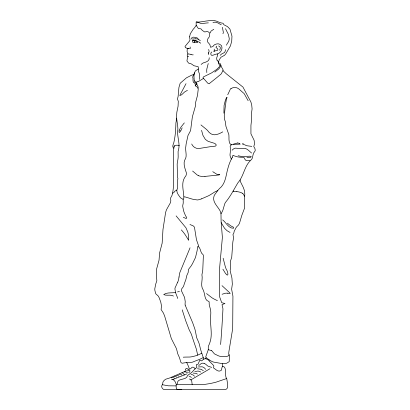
<?xml version="1.0" encoding="UTF-8"?>
<svg xmlns="http://www.w3.org/2000/svg" width="410" height="410" viewBox="0 0 410 410"><rect width="100%" height="100%" fill="white"/><g stroke="black" fill="none" stroke-linecap="round" stroke-linejoin="round"><path stroke-width="0.61" d="M204.856 358.832L205.989 358.202A1.799 1.799 0 0 0 206.143 357.935L205.728 356.849L208.183 349.986A3.987 3.987 0 0 0 208.275 349.387L208.28 346.865A3.716 3.716 0 0 1 208.444 346.096L209.377 343.975A13.386 13.386 0 0 0 209.782 342.862C212.754 334.821 210.181 326.708 210.617 318.447A62.925 62.925 0 0 1 210.663 316.238L210.771 313.922A38.381 38.381 0 0 0 210.796 312.184C210.863 308.525 208.695 305.655 209.182 301.975A1.64 1.64 0 0 0 208.88 301.519C204.728 300.356 205.154 295.877 204.098 292.473A53.587 53.587 0 0 0 203.278 290.06C199.977 285.401 203.011 280.066 201.935 274.946A4.761 4.761 0 0 1 201.997 274.321L202.325 272.778A29.412 29.412 0 0 0 202.771 270.052L203.38 255.573A3.603 3.603 0 0 0 203.042 254.615C199.993 252.97 200.823 247.004 197.927 246.543A3.183 3.183 0 0 0 197.574 246.707L197.41 247.189A7.354 7.354 0 0 1 197.435 247.809L197.236 249.859A25.615 25.615 0 0 1 196.867 251.76L195.498 257.49L192.946 262.728A35.537 35.537 0 0 1 192.105 264.327L191.086 266.003A9.322 9.322 0 0 1 190.573 266.669L188.487 269.437L188.205 271.922A3.685 3.685 0 0 1 188.082 272.758L187.093 274.859A4.71 4.71 0 0 0 186.832 275.499L185.863 279.589L184.387 283.592A10.793 10.793 0 0 0 184.146 284.438L183.485 286.477L181.666 288.912L181.328 290.562L184.592 297.47L185.233 301.591A32.692 32.692 0 0 1 185.182 302.385L185.074 304.097A5.407 5.407 0 0 0 185.171 305.127M176.592 118.152L177.248 122.81A16.077 16.077 0 0 1 177.458 123.948L177.725 126.454A77.9 77.9 0 0 1 177.889 128.986C176.572 136.089 180.379 143.023 178.504 149.927A14.253 14.253 0 0 1 178.329 150.608L178.196 151.075A5.284 5.284 0 0 0 178.089 151.546L178.16 156.133A7.785 7.785 0 0 1 178.165 156.722L178.13 157.45A41.113 41.113 0 0 1 177.996 158.89L177.166 163.954L177.474 177.381A2.424 2.424 0 0 0 177.602 177.807L177.884 178.432A0.974 0.974 0 0 1 177.904 178.975L177.761 179.324A2.111 2.111 0 0 0 177.612 179.708L177.448 182.511A47.437 47.437 0 0 0 177.479 183.823A35.465 35.465 0 0 0 177.576 185.371L177.679 187.057A6.534 6.534 0 0 1 177.622 187.852L177.515 188.415A2.111 2.111 0 0 1 177.402 188.738L177.069 189.425A4.725 4.725 0 0 0 176.894 189.968L176.823 190.353A1.23 1.23 0 0 0 176.828 190.655C176.956 193.623 179.129 195.79 180.595 197.927A13.556 13.556 0 0 1 181.225 198.209L181.758 198.496A2.301 2.301 0 0 1 181.994 198.665L182.993 199.414L183.639 198.624A5.263 5.263 0 0 0 183.834 198.066C183.926 190.727 180.308 182.399 185.848 175.859A4.92 4.92 0 0 0 186.171 175.024A5.34 5.34 0 0 0 186.35 174.03L186.365 173.317A4.623 4.623 0 0 0 186.171 172.215C184.977 168.5 183.132 163.851 184.715 160.12C187.816 156.195 184.741 150.342 185.93 145.755A19.772 19.772 0 0 1 186.284 143.264L187.99 135.505L190.137 131.431A8.267 8.267 0 0 0 190.353 130.954A8.656 8.656 0 0 0 190.645 130.154L192.167 118.362A27.342 27.342 0 0 1 192.592 116.05L195.344 106.41A32.61 32.61 0 0 0 195.611 105.196L195.698 104.673A2.691 2.691 0 0 0 195.719 104.283L195.631 102.941A4.618 4.618 0 0 1 195.683 102.177L197.389 95.766A93.629 93.629 0 0 0 197.758 93.326C197.927 90.415 199.224 86.782 196.769 84.455M189.594 36.772L190.317 33.717L192.71 30.012A8.646 8.646 0 0 1 194.35 27.993L196.159 25.502L196.154 22.053C201.136 22.412 206.189 20.515 211.186 20.649C215.742 19.48 218.889 23.114 223.05 23.267L223.911 24.759L227.509 26.609L229.938 29.115L231.973 36.131L231.717 41.19L230.435 45.874L226.028 53.449L224.613 55.247L220.975 57.256L219.227 59.773L218.356 62.756L218.622 63.832L219.611 64.718A0.876 0.876 0 0 1 219.78 65.036L219.365 66.758L217.597 68.583A49.543 49.543 0 0 1 216.183 69.761L211.637 72.872L203.483 76.895L202.96 77.823L204.267 79.227A11.7 11.7 0 0 1 204.892 79.909L207.701 83.122A6.908 6.908 0 0 0 208.505 83.579L209.187 83.783L209.612 83.425A3.495 3.495 0 0 1 209.874 83.138L215.424 78.71A92.891 92.891 0 0 0 217.105 77.357L220.754 74.328A5.335 5.335 0 0 0 221.436 73.539L223.183 70.054L222.22 68.209A6.99 6.99 0 0 1 221.313 66.558L220.196 63.555L218.356 62.756M220.606 344.528C221.6 332.674 222.363 320.805 222.948 308.981A13.32 13.32 0 0 0 222.697 307.618L222.015 304.656L224.972 303.497L221.723 302.708L219.76 297.24L219.555 295.707L219.493 269.349L222.389 237.359L221.113 221.528L220.98 213.769L221.482 212.995A19.7 19.7 0 0 0 222.117 211.862L222.42 211.252A13.438 13.438 0 0 0 223.153 209.29L224.721 203.878A15.729 15.729 0 0 1 225.433 202.432C230.435 196.457 233.859 189.528 237.856 182.88C243.781 176.372 244.247 166.193 250.771 160.243C253.549 158.424 252.058 153.847 254.728 151.5A2.737 2.737 0 0 0 255.24 150.091L254.861 148.435L253.759 146.503L254.584 143.854L254.108 140.235L250.935 133.829L250.935 125.445L251.689 118.68L251.412 113.852L252.094 108.901L251.725 105.139L250.915 102.044L242.971 87.089L226.34 73.826L222.973 70.648M191.567 37.761L191.649 38.858A0.574 0.574 0 0 0 191.906 38.976L192.029 38.996A5.709 5.709 0 0 0 192.587 39.017L195.268 38.853M209.249 57.743C209.566 61.146 206.143 62.048 203.611 62.786A7.001 7.001 0 0 0 202.673 63.258L201.12 64.426M173.927 148.323L174.055 147.077A8.261 8.261 0 0 0 174.086 146.503L174.153 145.909M179.042 276.996L179.421 274.403A20.971 20.971 0 0 1 179.882 272.445L190.061 247.799M179.149 130.667L179.175 130.503A3.669 3.669 0 0 1 179.339 129.883L181.035 127.023L184.331 122.882M210.253 32.949L211.032 31.093L213.784 29.294M225.695 49.656L224.813 52.131A1.988 1.988 0 0 1 224.485 52.495L222.973 53.315A13.069 13.069 0 0 0 221.482 54.099L220.124 55.314M240.198 179.923L240.25 181.297L243.263 187.329L244.534 190.855L244.801 194.191L244.355 200.357A35.275 35.275 0 0 0 244.519 203.734L244.57 208.09L241.833 215.332L239.491 223.255L238.564 224.936L236.344 227.166L234.233 231.163L233.787 233.172L232.957 234.592L233.613 237.779L232.839 242.008L231.722 257.296L230.276 261.698L230.497 267.668L230.148 270.749L231.927 278.006L232.332 284.176L231.629 289.224L232.931 296.163L232.69 328.615L228.852 351.888L228.734 353.886L229.457 355.916L229.195 361.651L226.602 363.265L222.435 363.665L222.522 365.084A5.422 5.422 0 0 1 222.62 365.884A5.991 5.991 0 0 1 222.625 366.227C227.632 366.935 224.024 375.862 226.776 378.779C227.048 381.889 229.902 390.371 224.08 389.495L163.964 389.5C162.678 389.28 161.607 387.486 161.684 386.225A6.273 6.273 0 0 1 161.847 385.666L161.899 385.528A2.978 2.978 0 0 1 162.058 385.169L162.503 384.349A3.941 3.941 0 0 0 162.698 383.704A3.546 3.546 0 0 0 162.744 383.447L162.842 382.653A3.618 3.618 0 0 1 163.544 381.054L164.81 379.855A10.937 10.937 0 0 1 165.871 379.163L169.294 378.102A1.758 1.758 0 0 0 169.458 378.056L186.155 370.927L185.443 369.507L186.14 368.416L186.929 368.441A1.65 1.65 0 0 1 187.426 368.8C188.523 370.461 189.763 368.646 188.805 367.396A7.262 7.262 0 0 0 188.615 366.719L186.97 362.999A2.788 2.788 0 0 0 186.56 362.747L185.925 362.66A23.442 23.442 0 0 0 184.52 362.835L182.045 363.255L180.923 362.435L179.457 357.648L177.786 353.891L176.684 349.525A16.451 16.451 0 0 0 176.095 347.921L171.329 338.547L164.692 316.233L163.426 313.076L161.099 309.565L161.325 307.459A7.185 7.185 0 0 0 161.463 305.722L160.781 302.196L159.167 297.716L158.173 295.974L155.779 293.78L154.929 290.68L154.76 289.009L155.682 284.238L156.845 280.671L156.353 274.372L156.497 269.401L159.034 260.217L159.598 252.975L162.155 243.176L162.97 229.6L165.589 212.529L166.419 209.848L170.534 202.56L170.816 200.654L170.539 198.117L172.026 195.355L172.912 191.316A96.57 96.57 0 0 0 173.466 186.417C173.604 173.702 173.491 160.423 173.63 147.979C172.046 146.831 173.076 144.699 173.64 143.28C175.265 137.022 175.736 130.154 175.89 123.528A8.641 8.641 0 0 1 176.218 121.401L176.843 112.243L178.078 106.2L178.294 101.301L177.453 98.969L178.099 96.575L178.934 87.432L180.174 83.281L186.447 77.838L191.998 75.004L193.704 74.702L195.365 70.95L198.378 68.957L198.209 66.707L193.976 65.738L191.296 63.883L188.636 63.125L186.95 60.957L187.513 57.272L187.221 55.206L187.929 53.705L187.057 51.337L187.303 48.892L186.991 48.272L185.387 47.601L185.012 46.463L189.63 40.882L190.009 39.734L189.692 37.664A3.403 3.403 0 0 1 189.594 36.772M208.239 63.519L206.876 68.824A10.358 10.358 0 0 0 206.727 70.551L206.804 72.58M194.704 72.79L194.032 75.343A6.293 6.293 0 0 0 193.981 76.204L193.981 76.347A16.241 16.241 0 0 0 194.002 76.89L194.166 79.637A11.736 11.736 0 0 0 194.191 80.109L194.304 80.755M227.729 94.761L230.389 89.057A3.326 3.326 0 0 1 230.866 88.632L231.02 88.519M193.54 74.794L192.71 76.993A0.661 0.661 0 0 0 192.69 77.177L192.838 77.726A2.998 2.998 0 0 1 193.013 78.74L192.987 79.473A9.825 9.825 0 0 0 193.187 81.636L193.587 82.538L194.12 82.748M222.948 33.728L223.153 33.123A5.156 5.156 0 0 0 223.327 32.185L222.384 27.291M194.253 42.358L194.401 41.851A1.225 1.225 0 0 0 194.412 41.507L194.202 40.872M180.948 130.283L182.183 127.853M177.684 282.157L175.075 287.866A5.76 5.76 0 0 0 174.937 289.014L175.5 292.279M232.347 157.235L231.747 158.388A18.496 18.496 0 0 0 231.455 158.936L230.881 160.11A48.406 48.406 0 0 0 230.025 162.017A38.427 38.427 0 0 0 229.487 163.359A45.449 45.449 0 0 0 228.216 167.26C225.884 174.527 226.007 183.439 219.488 188.554A29.95 29.95 0 0 0 217.5 190.916L214.548 194.955A5.145 5.145 0 0 0 214.153 195.78C211.319 203.022 220.616 208.172 220.98 213.769M208.736 52.372L208.818 52.198A3.839 3.839 0 0 0 209.008 51.727L209.033 51.639A1.937 1.937 0 0 0 209.095 51.229L208.68 49.42M186.022 83.66L181.594 92.055A23.847 23.847 0 0 1 180.805 93.449L179.749 95.55L181.02 95.115A11.521 11.521 0 0 0 182.599 93.89L184.28 92.26A7.698 7.698 0 0 1 184.946 91.748L187.426 90.354M219.591 50.199L220.078 49.195A3.659 3.659 0 0 0 220.272 47.755L220.216 47.416A1.322 1.322 0 0 0 220.078 47.083L218.653 45.925M222.63 366.273L222.189 367.037A4.577 4.577 0 0 0 221.861 367.985L221.595 369.405A4.074 4.074 0 0 1 221.472 369.774A4.566 4.566 0 0 1 221.385 369.989L221.174 370.368A1.368 1.368 0 0 1 220.944 370.609L219.442 371.076A4.202 4.202 0 0 1 217.797 370.794L217.315 370.578A6.201 6.201 0 0 1 216.434 370.035L213.472 367.862L213.794 366.525A1.573 1.573 0 0 0 213.733 365.659L211.073 362.891A13.781 13.781 0 0 1 210.468 362.286L207.778 359.411L205.318 358.709M229.164 354.804L228.688 355.439A3.439 3.439 0 0 1 227.847 356.106L225.874 356.659L223.009 356.649A30.381 30.381 0 0 1 221.959 356.582L220.59 356.418A11.408 11.408 0 0 1 218.53 355.849L214.722 354.04A5.93 5.93 0 0 1 214.22 353.635L211.914 350.893A2.342 2.342 0 0 0 211.504 350.555M204.61 358.883L203.765 359.129A2.803 2.803 0 0 0 203.268 359.391L201.751 360.867L201.248 360.779A3.618 3.618 0 0 0 200.792 360.452L200.085 360.185A0.579 0.579 0 0 0 199.737 360.282L198.927 362.148A2.87 2.87 0 0 1 198.722 362.609L198.004 364.3L196.908 364.29L196.277 364.997L196.928 367.283L194.642 369.308A8.871 8.871 0 0 0 194.125 369.835L192.341 371.86A10.106 10.106 0 0 1 190.84 373.079L188.333 374.909A8.528 8.528 0 0 1 188.041 375.165L187.411 375.77A1.599 1.599 0 0 0 187.17 376.226L186.945 376.959A1.896 1.896 0 0 1 186.688 377.39L184.971 378.466L179.852 379.916A4.382 4.382 0 0 0 179.549 380.049A5.253 5.253 0 0 0 179.293 380.183A4.259 4.259 0 0 0 178.176 381.054L177.848 381.505A1.722 1.722 0 0 0 177.694 381.838L177.31 383.34A4.059 4.059 0 0 0 177.233 383.719L176.177 385.133A15.149 15.149 0 0 0 176.105 386.082L176.295 388.255L177.048 389.433L181.773 389.5M187.575 48.339L187.667 48.283A2.624 2.624 0 0 1 189.184 48.523L190.389 48.406L190.081 46.965M232.111 150.239L232.224 150.106A6.955 6.955 0 0 1 233.997 148.661L234.54 148.389A3.449 3.449 0 0 1 235.458 148.153L239.235 148.42A24.969 24.969 0 0 0 243.027 148.476C246.692 147.574 249.065 151.121 251.602 153.043M197.62 88.278L197.446 87.448A1.481 1.481 0 0 0 197.148 87.022L196.867 86.787A7.354 7.354 0 0 0 196.262 86.413L195.908 86.218A4.131 4.131 0 0 1 195.37 85.874L195.17 85.47L195.626 85.095A8.338 8.338 0 0 1 195.836 84.993C198.753 82.969 195.657 84.911 195.944 83.21A9.691 9.691 0 0 0 195.826 82.748L195.724 82.43M188.641 372.654C190.424 372.013 190.43 369.477 188.41 370.65A5.566 5.566 0 0 1 187.852 370.784L186.822 370.901M187.79 56.329L188.656 56.488M196.856 81.98L196.503 82.369A0.574 0.574 0 0 0 196.441 82.6L196.641 83.199A5.227 5.227 0 0 0 196.723 83.332L196.908 83.635M211.801 51.978L211.119 52.68A1.968 1.968 0 0 0 210.894 53.177L210.801 53.915A1.65 1.65 0 0 0 210.914 54.422L210.971 54.54A1.901 1.901 0 0 0 211.247 54.96L211.575 55.237A0.774 0.774 0 0 0 211.837 55.335L212.728 55.237A11.362 11.362 0 0 0 213.477 55.042L213.697 54.976A3.88 3.88 0 0 0 214.066 54.827L214.917 54.443A4.187 4.187 0 0 1 215.455 54.284L217.777 53.848A4.423 4.423 0 0 0 218.689 53.433L219.847 52.506A8.548 8.548 0 0 0 220.503 51.778L221.041 51.009A5.986 5.986 0 0 0 221.61 49.748L221.687 49.497A6.837 6.837 0 0 0 221.933 47.304L221.625 45.971A2.276 2.276 0 0 0 221.231 45.402L220.052 44.531A13.776 13.776 0 0 0 218.73 43.89C216.705 43.624 213.841 44.423 212.887 46.561A2.029 2.029 0 0 0 212.739 46.612L210.545 47.273L209.956 44.931A2.808 2.808 0 0 0 209.725 44.398L207.634 41.979L207.46 40.744A8.574 8.574 0 0 1 207.537 39.944L207.839 38.842A1.773 1.773 0 0 1 208.111 38.453L209.264 36.874L209.679 33.174A1.04 1.04 0 0 0 209.51 32.8L208.49 32.036A6.34 6.34 0 0 1 208.249 31.883L208.095 31.79A1.23 1.23 0 0 0 207.814 31.672L206.994 31.601A5.801 5.801 0 0 0 206.353 31.647L204.78 31.97L203.427 31.186A13.638 13.638 0 0 0 202.976 30.832L202.243 30.284A4.115 4.115 0 0 1 201.515 29.515L201.125 29.018A0.861 0.861 0 0 0 200.767 28.833L198.322 28.495L196.18 25.287M214.804 72.093L218.884 68.839L220.513 66.594A4.525 4.525 0 0 0 220.857 64.985M193.417 39.908A0.989 0.989 0 0 1 193.141 40.405C192.013 41 192.623 43.245 193.971 42.414A5.438 5.438 0 0 1 197.256 42.64M216.716 46.161L215.926 47.334L217.684 48.892A0.815 0.815 0 0 1 217.823 49.231L217.833 49.338A1.148 1.148 0 0 1 217.52 50.317L215.158 50.881A12.438 12.438 0 0 0 214.486 51.065M203.442 78.448L199.009 81.129A3.316 3.316 0 0 1 198.635 81.236M190.881 379.885L209.935 368.749M201.771 353.271L198.056 354.963A32.585 32.585 0 0 1 194.755 356.059L191.526 356.808A16.492 16.492 0 0 1 189.42 357.038L185.812 357.079A42.286 42.286 0 0 0 183.265 357.197M192.223 37.53L192.833 37.279A2.706 2.706 0 0 1 193.73 37.177L194.161 37.223A11.326 11.326 0 0 1 194.637 37.315L195.462 37.489A13.996 13.996 0 0 0 195.862 37.566L196.205 37.633A4.561 4.561 0 0 1 197.189 37.961L198.112 38.499M222.097 294.272L225.151 293.283A8.584 8.584 0 0 1 227.232 293.181M222.768 131.882C216.618 135.346 211.78 136.658 207.465 130.365A72.965 72.965 0 0 0 206.148 129.165L200.961 124.917M226.387 378.635L216.219 382.115A98.789 98.789 0 0 1 209.817 383.596L204.79 384.401A42.44 42.44 0 0 1 201.945 384.631L176.925 384.411M187.011 373.864L172.784 379.563M243.325 143.264C241.341 143.92 243.586 144.868 244.565 144.75A1.742 1.742 0 0 1 244.878 144.853L245.518 145.196A7.129 7.129 0 0 0 246.108 145.478A6.647 6.647 0 0 0 246.81 145.729L251.796 146.39M176.874 190.05L174.639 191.311A1.794 1.794 0 0 0 174.419 191.619L174.081 192.305A1.194 1.194 0 0 1 173.881 192.531L172.615 193.156M201.617 198.819L208.485 195.801A29.438 29.438 0 0 0 210.837 194.458L215.004 191.818L217.633 190.645M179.083 374.212L180.713 374.207A2.778 2.778 0 0 1 181.271 374.494L181.861 375.13M173.886 376.365L174.132 376.283A2.337 2.337 0 0 1 175.834 376.452L176.602 377.2M194.75 371.552L198.127 371.019L200.823 372.029M233.48 144.11L237.421 143.018A2.66 2.66 0 0 1 237.687 143.013M188.938 369.302L190.455 368.759A3.818 3.818 0 0 0 191.039 368.349C192.07 366.356 194.32 366.97 195.068 368.933M198.445 81.277L198.363 81.293A4.064 4.064 0 0 0 196.841 81.959M193.228 54.837L192.885 54.873A6.001 6.001 0 0 1 191.045 54.484M232.962 155.503L232.731 155.882A5.735 5.735 0 0 1 232.367 157.24M198.337 366.96L201.956 366.791A4.372 4.372 0 0 1 202.519 366.929L202.694 366.991A6.826 6.826 0 0 1 203.211 367.196A5.345 5.345 0 0 1 204.416 367.954L205.682 369.338M246.928 157.481L247.963 157.348A13.817 13.817 0 0 1 249.423 157.286L250.515 157.281A2.839 2.839 0 0 0 250.899 157.225C253.283 155.164 244.693 156.81 244.047 156.692A15.534 15.534 0 0 1 242.131 156.615L238.159 155.738M249.931 160.674L246.21 160.674L244.924 159.341A4.325 4.325 0 0 1 244.744 158.829L244.427 157.993L243.714 157.553A4.566 4.566 0 0 0 243.176 157.368L242.992 157.322A3.249 3.249 0 0 0 242.459 157.25L241.562 157.255A11.987 11.987 0 0 1 240.911 157.255L238.804 157.061A27.326 27.326 0 0 1 237.241 156.784L233.059 155.523M204.969 176.408L218.786 174.988A3.111 3.111 0 0 0 219.253 174.88L219.76 174.578L217.136 174.358A3.218 3.218 0 0 1 216.49 174.071L212.754 171.662M193.146 40.411L194.883 40.38A3.88 3.88 0 0 1 195.401 40.472L195.698 40.554A6.832 6.832 0 0 1 196.672 40.918L197.333 41.241A6.268 6.268 0 0 1 197.999 41.625A1.532 1.532 0 0 0 198.327 41.835L198.43 41.856M212.969 22.54C216.403 21.161 218.627 23.652 221.256 24.795M175.572 292.509C171.769 293.191 166.89 292.176 163.692 294.564C166.542 296.097 170.555 294.201 173.466 296.056M184.182 371.89L185.786 371.962L187.134 372.531A2.337 2.337 0 0 1 187.539 372.931M176.115 385.892L168.356 385.82L162.329 384.703M177.54 291.879L178.258 291.756A15.38 15.38 0 0 0 179.426 291.382M194.227 82.743L194.668 83.045A6.001 6.001 0 0 1 195.109 84.06L195.498 85.157M193.218 373.085L195.965 373.336L197.441 374.089M186.504 362.717L192.008 362.271A10.547 10.547 0 0 0 193.054 361.938L194.145 361.482A30.202 30.202 0 0 1 195.334 361.005L199.445 359.411A51.527 51.527 0 0 0 203.227 357.571M197.441 368.754L201.156 369.313L203.355 370.712M195.17 40.938L195.478 40.949A5.576 5.576 0 0 1 195.847 40.974L195.913 40.985A1.071 1.071 0 0 1 196.129 41.041L197.676 42.291M195.293 40.944L194.837 40.928A10.783 10.783 0 0 1 193.561 40.769M187.944 48.462L187.862 48.457A0.933 0.933 0 0 1 187.662 48.441L187.601 48.416M171.477 377.308L174.101 377.902A0.846 0.846 0 0 1 174.291 378.194L174.327 378.307M236.847 191.639L235.694 191.552A11.972 11.972 0 0 1 233.49 191.203M227.232 293.181L230.21 293.488L229.462 292.463A26.537 26.537 0 0 1 228.729 291.894L222.02 285.662M176.613 375.258L178.268 375.652L178.934 376.329M190.998 374.458L192.885 374.863L194.007 375.662A1.84 1.84 0 0 1 194.33 376.308M208.234 349.709L211.504 350.555M193.561 40.774L192.403 40.564M198.63 365.274L198.855 365.305A0.892 0.892 0 0 0 199.157 365.264L200.1 364.521A6.852 6.852 0 0 1 201.079 363.69L201.541 363.439A3.321 3.321 0 0 1 204.113 363.409M211.673 367.386L208.095 366.186A6.155 6.155 0 0 1 207.368 365.699L206.491 364.92A8.63 8.63 0 0 0 204.744 363.655L204.124 363.388M171.385 379.117L173.312 379.829A5.058 5.058 0 0 1 174.337 380.608L175.48 382.222L176.29 384.657M179.354 145.565C177.935 145.053 174.091 144.868 174.086 146.503M222.451 363.66L213.651 362.097A9.03 9.03 0 0 1 212.57 361.717L211.734 361.323A28.802 28.802 0 0 1 209.382 360M189.087 376.195L190.635 376.816L191.357 377.62M233.495 191.188L233.111 191.06M198.963 41.989L199.619 42.297A1.353 1.353 0 0 1 199.947 42.614L199.977 42.66M191.034 54.504L190.373 54.274A3.449 3.449 0 0 0 189.21 54.11L189.036 54.12A2.081 2.081 0 0 1 188.6 54.074L187.903 53.853M189.948 224.49L193.335 225.946L194.442 227.13L196.457 239.681L198.804 246.477M222.886 269.185L224.808 272.276A19.142 19.142 0 0 0 225.336 273.209C229.077 278.41 228.18 271.661 226.233 269.237A56.375 56.375 0 0 1 225.239 266.428L223.142 258.228M183.311 217.377L183.383 217.408A7.293 7.293 0 0 0 183.762 217.541L184.428 217.772A3.736 3.736 0 0 1 184.679 217.884L185.771 218.386A1.087 1.087 0 0 0 186.596 218.222L186.75 217.438A1.983 1.983 0 0 0 186.581 217.197A5.325 5.325 0 0 0 186.463 217.054L186.371 216.951A5.289 5.289 0 0 1 185.761 216.08L185.699 215.957A16.774 16.774 0 0 1 185.289 215.122L184.321 212.877A20.295 20.295 0 0 1 183.46 210.217L182.737 206.45A5.376 5.376 0 0 1 182.809 205.169L183.101 203.79A11.567 11.567 0 0 0 183.234 202.832L183.183 199.342M214.153 49.072L214.333 49.671A6.047 6.047 0 0 1 214.302 49.882L214.261 50.102A6.135 6.135 0 0 1 214.087 50.866L214.061 50.922A1.158 1.158 0 0 1 213.789 51.378A2.142 2.142 0 0 1 214.491 51.101M196.534 21.863L201.054 23.447A6.621 6.621 0 0 0 202.156 23.534L206.01 23.073A35.086 35.086 0 0 1 208.382 22.863M217.418 300.658L214.702 299.351A34.906 34.906 0 0 1 211.873 297.716L206.553 293.58M239.486 143.587L240.188 144.156L233.654 144.315A13.95 13.95 0 0 0 231.107 144.93M198.548 39.498L198.681 39.57A11.244 11.244 0 0 1 200.249 40.616L200.331 40.682M242.202 193.197L242.684 193.505A3.987 3.987 0 0 1 243.33 194.073L244.519 196.252M195.058 81.651L194.981 81.605A1.799 1.799 0 0 1 194.227 80.785M230.051 232.444L227.868 231.178A29.638 29.638 0 0 1 227.037 230.686L224.567 228.319L221.164 222.656M209.387 359.995L206.189 357.776M227.381 223.178L230.548 225.741A7.667 7.667 0 0 0 231.158 226.053L233.454 227.217A0.917 0.917 0 0 1 233.659 227.658L233.592 228.078A0.543 0.543 0 0 1 233.408 228.283C228.606 228.421 226.018 222.461 222.681 219.903M218.392 61.9L217.09 60.152M192.613 171.057L197.236 174.988A11.203 11.203 0 0 0 198.691 175.67M181.348 229.913L182.722 231.486A42.456 42.456 0 0 1 186.499 236.79L188.661 240.316L188.682 237.744A36.7 36.7 0 0 0 188.298 234.397L188.221 233.997A24.482 24.482 0 0 0 187.76 231.952L185.93 227.76L176.115 215.891M231.332 159.141L230.148 156.097A9.04 9.04 0 0 1 230.036 155.134L230.025 154.903A6.191 6.191 0 0 1 230.041 154.268L230.507 150.465A8.851 8.851 0 0 0 230.497 149.563L230.148 146.339L231.312 144.51L230.451 144.064A1.035 1.035 0 0 1 230.174 143.915L229.533 142.885L229.134 140.994A20.433 20.433 0 0 1 229.016 139.923L228.964 138.857A9.435 9.435 0 0 1 228.995 137.939L228.882 134.757L226.156 126.915A4.684 4.684 0 0 1 225.91 126.198L225.3 121.539L224.639 119.669A5.714 5.714 0 0 1 224.398 118.782L224.255 115.512L225.182 107.533L226.187 100.342L227.007 97.252L226.187 98.456A12.233 12.233 0 0 0 225.505 99.738L224.07 105.519L223.891 113.17M225.5 28.69L228.421 34.501L229.262 38.581A13.904 13.904 0 0 1 229.185 39.365L228.929 40.636A5.463 5.463 0 0 1 228.431 41.815L227.324 43.486A9.594 9.594 0 0 0 226.489 45.182M248.163 100.757L244.155 93.623L238.82 88.914A6.457 6.457 0 0 0 231.076 88.596M203.765 359.129L200.874 350.376A59.148 59.148 0 0 1 200.423 348.756L199.347 344.359A22.114 22.114 0 0 0 198.225 341.253L196.861 338.153A10.532 10.532 0 0 1 196.534 337.051L195.621 332.208A44.239 44.239 0 0 0 194.822 328.917L192.674 322.767L185.171 305.127M208.68 54.571L208.459 53.602M177.75 298.454L177.622 298.075A44.234 44.234 0 0 0 177.084 296.573L176.31 294.636A30.417 30.417 0 0 1 175.495 292.279M182.214 309.842L185.689 320.722L189.036 329.461A46.95 46.95 0 0 0 190.086 331.639L190.845 333.12A18.563 18.563 0 0 1 191.567 334.785L192.859 338.824A65.974 65.974 0 0 0 193.443 340.597L196.272 348.869L197.697 355.101M201.571 130.365L202.935 135.341L205.348 139.385L208.07 141.332L214.922 143.459L216.229 144.833A0.969 0.969 0 0 1 216.208 145.217L215.67 145.945A1.809 1.809 0 0 1 215.163 146.185L213.123 146.385A33.748 33.748 0 0 0 211.237 146.544L199.788 148.374L197.359 148.446A5.766 5.766 0 0 1 196.431 148.251L194.858 147.549A7.728 7.728 0 0 1 191.721 143.997M184.382 374.955L183.244 373.402A3.475 3.475 0 0 0 181.968 372.936M217.536 53.92L217.49 55.688A2.691 2.691 0 0 1 217.336 56.17L217.208 56.442A4.418 4.418 0 0 0 217.023 60.178M198.348 69.029L198.532 71.048A9.533 9.533 0 0 0 198.819 72.211L199.342 73.662A6.427 6.427 0 0 1 199.634 75.148L199.721 77.68A11.787 11.787 0 0 1 199.608 79.463M192.162 384.493L191.742 381.095A2.726 2.726 0 0 0 191.526 380.67L191.444 380.547A3.931 3.931 0 0 0 189.425 378.994M184.059 196.82A13.966 13.966 0 0 1 185.607 197.066L189.482 198.25A46.417 46.417 0 0 0 193.766 199.465L197.343 199.947A6.114 6.114 0 0 0 198.296 199.839L199.675 199.475A30.166 30.166 0 0 0 201.617 198.819M236.847 191.66A13.125 13.125 0 0 1 242.218 193.166M204.964 176.372A14.309 14.309 0 0 1 198.665 175.752M179.149 130.667A10.429 10.429 0 0 0 179.052 131.477L179.232 132.497L180.051 131.851A7.283 7.283 0 0 0 180.943 130.277M187.944 48.467A2.286 2.286 0 0 1 188.559 48.549M208.403 53.597A2.829 2.829 0 0 1 208.741 52.372M195.063 81.646A1.912 1.912 0 0 1 195.785 82.4M179.006 276.991A21.274 21.274 0 0 1 177.74 282.183M199.967 42.666A1.932 1.932 0 0 1 200.321 43.398M195.268 38.853A6.447 6.447 0 0 1 198.589 39.411M237.697 142.931A5.069 5.069 0 0 1 239.476 143.613"/></g></svg>
